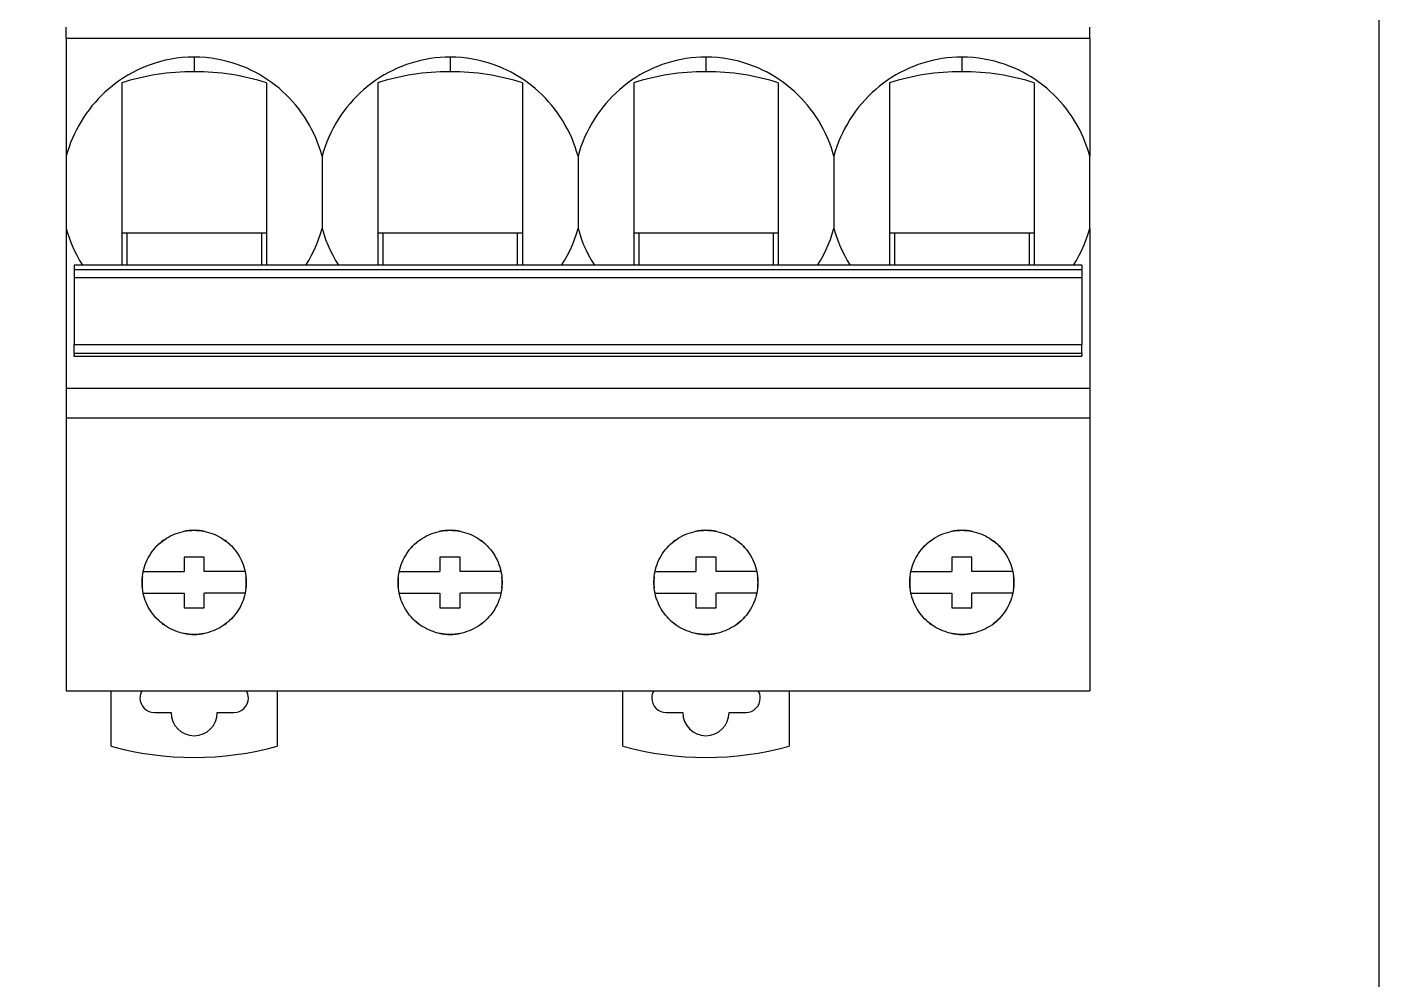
# Model space of a CAD drawing. Header units: millimetres. Extents: x 1019 to 1519, y 1262 to 1448.
# Drawn here: x 1410.01 to 1419.37, y 1340.91 to 1347.49 of the extents above; entities that cross this region are included whole.
import ezdxf

# ---------------------------------------------------------------- set-up
doc = ezdxf.new("R2010")
doc.units = ezdxf.units.MM

# ---------------------------------------------------------------- blocks, each defined once
blk = doc.blocks.new('*U34')
for p, q in [((-3.54, 0.2753), (-3.54, 0.3546)), ((3.54, 0.2753), (3.54, 0.3546)), ((-3.54, 0.2753), (-3.54, -0.5373)), ((3.54, 0.2753), (-3.54, 0.2753)), ((3.54, 0.2753), (3.54, -0.5373)), ((-2.9581, 0.0944), (-2.9912, 0.0819)), ((-2.9239, 0.1058), (-2.9581, 0.0944)), ((-2.8886, 0.1161), (-2.9239, 0.1058)), ((-2.8522, 0.125), (-2.8886, 0.1161)), ((-2.8148, 0.1326), (-2.8522, 0.125)), ((-2.7763, 0.1386), (-2.8148, 0.1326)), ((-2.7369, 0.1431), (-2.7763, 0.1386)), ((-2.6965, 0.1459), (-2.7369, 0.1431)), ((-2.655, 0.1468), (-2.6965, 0.1459)), ((-2.6147, 0.1459), (-2.655, 0.1468)), ((-2.655, 0.1468), (-2.655, 0.0459)), ((-2.5753, 0.1433), (-2.6147, 0.1459)), ((-2.5368, 0.1391), (-2.5753, 0.1433)), ((-2.4992, 0.1333), (-2.5368, 0.1391)), ((-2.4626, 0.126), (-2.4992, 0.1333)), ((-2.4268, 0.1175), (-2.4626, 0.126)), ((-2.392, 0.1077), (-2.4268, 0.1175)), ((-2.3583, 0.0967), (-2.392, 0.1077)), ((-2.3255, 0.0846), (-2.3583, 0.0967)), ((-1.1873, 0.0947), (-1.2192, 0.0827)), ((-1.1549, 0.1055), (-1.1873, 0.0947)), ((-1.1221, 0.1151), (-1.1549, 0.1055)), ((-1.089, 0.1234), (-1.1221, 0.1151)), ((-1.0556, 0.1306), (-1.089, 0.1234)), ((-1.0219, 0.1364), (-1.0556, 0.1306)), ((-0.9881, 0.1409), (-1.0219, 0.1364)), ((-0.954, 0.1442), (-0.9881, 0.1409)), ((-0.9196, 0.1462), (-0.954, 0.1442)), ((-0.885, 0.1468), (-0.9196, 0.1462)), ((-0.8446, 0.1459), (-0.885, 0.1468)), ((-0.885, 0.1468), (-0.885, 0.0459)), ((-0.8051, 0.1433), (-0.8446, 0.1459)), ((-0.7665, 0.139), (-0.8051, 0.1433)), ((-0.7288, 0.1332), (-0.7665, 0.139)), ((-0.6921, 0.1259), (-0.7288, 0.1332)), ((-0.6563, 0.1173), (-0.6921, 0.1259)), ((-0.6214, 0.1075), (-0.6563, 0.1173)), ((-0.5876, 0.0964), (-0.6214, 0.1075)), ((-0.5548, 0.0843), (-0.5876, 0.0964)), ((0.5825, 0.0946), (0.5506, 0.0826)), ((0.6149, 0.1054), (0.5825, 0.0946)), ((0.6477, 0.115), (0.6149, 0.1054)), ((0.6809, 0.1234), (0.6477, 0.115)), ((0.7143, 0.1305), (0.6809, 0.1234)), ((0.748, 0.1364), (0.7143, 0.1305)), ((0.7818, 0.1409), (0.748, 0.1364)), ((0.8159, 0.1442), (0.7818, 0.1409)), ((0.8503, 0.1462), (0.8159, 0.1442)), ((0.885, 0.1468), (0.8503, 0.1462)), ((0.885, 0.1468), (0.885, 0.0459)), ((0.9252, 0.1459), (0.885, 0.1468)), ((0.9645, 0.1433), (0.9252, 0.1459)), ((1.0029, 0.1391), (0.9645, 0.1433)), ((1.0404, 0.1333), (1.0029, 0.1391)), ((1.077, 0.1262), (1.0404, 0.1333)), ((1.1127, 0.1176), (1.077, 0.1262)), ((1.1474, 0.1078), (1.1127, 0.1176)), ((1.1813, 0.0968), (1.1474, 0.1078)), ((1.2142, 0.0847), (1.1813, 0.0968)), ((2.3527, 0.0947), (2.3208, 0.0827)), ((2.3851, 0.1055), (2.3527, 0.0947)), ((2.4179, 0.1151), (2.3851, 0.1055)), ((2.451, 0.1234), (2.4179, 0.1151)), ((2.4844, 0.1305), (2.451, 0.1234)), ((2.518, 0.1364), (2.4844, 0.1305)), ((2.5519, 0.1409), (2.518, 0.1364)), ((2.586, 0.1442), (2.5519, 0.1409)), ((2.6203, 0.1462), (2.586, 0.1442)), ((2.655, 0.1468), (2.6203, 0.1462)), ((2.655, 0.1468), (2.655, 0.0459)), ((2.6948, 0.1459), (2.655, 0.1468)), ((2.7338, 0.1434), (2.6948, 0.1459)), ((2.7719, 0.1392), (2.7338, 0.1434)), ((2.8092, 0.1336), (2.7719, 0.1392)), ((2.8456, 0.1265), (2.8092, 0.1336)), ((2.8811, 0.118), (2.8456, 0.1265)), ((2.9158, 0.1083), (2.8811, 0.118)), ((2.9496, 0.0974), (2.9158, 0.1083)), ((2.9825, 0.0853), (2.9496, 0.0974)), ((-3.1427, 0.0041), (-3.1704, -0.0143)), ((-3.1141, 0.0216), (-3.1427, 0.0041)), ((-3.0847, 0.0382), (-3.1141, 0.0216)), ((-3.0544, 0.0538), (-3.0847, 0.0382)), ((-3.0233, 0.0684), (-3.0544, 0.0538)), ((-2.9912, 0.0819), (-3.0233, 0.0684)), ((-2.2937, 0.0715), (-2.3255, 0.0846)), ((-2.2627, 0.0573), (-2.2937, 0.0715)), ((-2.2325, 0.042), (-2.2627, 0.0573)), ((-2.2031, 0.0258), (-2.2325, 0.042)), ((-2.1744, 0.0086), (-2.2031, 0.0258)), ((-2.1466, -0.0095), (-2.1744, 0.0086)), ((-1.3705, 0.0055), (-1.399, -0.0133)), ((-1.3414, 0.0232), (-1.3705, 0.0055)), ((-1.3117, 0.0398), (-1.3414, 0.0232)), ((-1.2814, 0.0553), (-1.3117, 0.0398)), ((-1.2506, 0.0696), (-1.2814, 0.0553)), ((-1.2192, 0.0827), (-1.2506, 0.0696)), ((-0.523, 0.0711), (-0.5548, 0.0843)), ((-0.492, 0.0569), (-0.523, 0.0711)), ((-0.4618, 0.0416), (-0.492, 0.0569)), ((-0.4323, 0.0253), (-0.4618, 0.0416)), ((-0.4037, 0.0081), (-0.4323, 0.0253)), ((-0.3758, -0.01), (-0.4037, 0.0081)), ((0.3994, 0.0054), (0.3709, -0.0134)), ((0.4285, 0.0232), (0.3994, 0.0054)), ((0.4582, 0.0397), (0.4285, 0.0232)), ((0.4884, 0.0552), (0.4582, 0.0397)), ((0.5192, 0.0695), (0.4884, 0.0552)), ((0.5506, 0.0826), (0.5192, 0.0695)), ((1.2461, 0.0715), (1.2142, 0.0847)), ((1.2772, 0.0573), (1.2461, 0.0715)), ((1.3075, 0.042), (1.2772, 0.0573)), ((1.3369, 0.0258), (1.3075, 0.042)), ((1.3656, 0.0086), (1.3369, 0.0258)), ((1.3935, -0.0096), (1.3656, 0.0086)), ((2.1693, 0.0054), (2.1409, -0.0134)), ((2.1984, 0.0231), (2.1693, 0.0054)), ((2.2282, 0.0397), (2.1984, 0.0231)), ((2.2585, 0.0552), (2.2282, 0.0397)), ((2.2894, 0.0695), (2.2585, 0.0552)), ((2.3208, 0.0827), (2.2894, 0.0695)), ((3.0145, 0.0722), (2.9825, 0.0853)), ((3.0457, 0.058), (3.0145, 0.0722)), ((3.076, 0.0428), (3.0457, 0.058)), ((3.1055, 0.0266), (3.076, 0.0428)), ((3.1343, 0.0094), (3.1055, 0.0266)), ((3.1623, -0.0087), (3.1343, 0.0094)), ((-3.2483, -0.0744), (-3.2726, -0.0961)), ((-3.2232, -0.0536), (-3.2483, -0.0744)), ((-3.1973, -0.0335), (-3.2232, -0.0536)), ((-3.1704, -0.0143), (-3.1973, -0.0335)), ((-3.155, -0.0309), (-3.155, -1.2928)), ((-2.155, -0.0309), (-2.155, -1.2928)), ((-2.1195, -0.0285), (-2.1466, -0.0095)), ((-2.0933, -0.0484), (-2.1195, -0.0285)), ((-2.0679, -0.0691), (-2.0933, -0.0484)), ((-2.0432, -0.0908), (-2.0679, -0.0691)), ((-2.0193, -0.1133), (-2.0432, -0.0908)), ((-1.4803, -0.0762), (-1.5058, -0.0991)), ((-1.4539, -0.0542), (-1.4803, -0.0762)), ((-1.4268, -0.0332), (-1.4539, -0.0542)), ((-1.399, -0.0133), (-1.4268, -0.0332)), ((-1.385, -0.0309), (-1.385, -1.2928)), ((-0.385, -0.0309), (-0.385, -1.2928)), ((-0.3488, -0.0291), (-0.3758, -0.01)), ((-0.3226, -0.049), (-0.3488, -0.0291)), ((-0.2972, -0.0697), (-0.3226, -0.049)), ((-0.2726, -0.0913), (-0.2972, -0.0697)), ((-0.2487, -0.1139), (-0.2726, -0.0913)), ((0.2896, -0.0762), (0.2641, -0.0991)), ((0.316, -0.0543), (0.2896, -0.0762)), ((0.3431, -0.0333), (0.316, -0.0543)), ((0.3709, -0.0134), (0.3431, -0.0333)), ((0.385, -0.0309), (0.385, -1.2928)), ((1.385, -0.0309), (1.385, -1.2928)), ((1.4206, -0.0286), (1.3935, -0.0096)), ((1.4469, -0.0486), (1.4206, -0.0286)), ((1.4725, -0.0694), (1.4469, -0.0486)), ((1.4972, -0.0911), (1.4725, -0.0694)), ((1.5211, -0.1137), (1.4972, -0.0911)), ((2.0597, -0.0761), (2.0342, -0.099)), ((2.086, -0.0542), (2.0597, -0.0761)), ((2.1131, -0.0333), (2.086, -0.0542)), ((2.1409, -0.0134), (2.1131, -0.0333)), ((2.155, -0.0309), (2.155, -1.2928)), ((3.155, -0.0309), (3.155, -1.2928)), ((3.1895, -0.0278), (3.1623, -0.0087)), ((3.2159, -0.0478), (3.1895, -0.0278)), ((3.2416, -0.0687), (3.2159, -0.0478)), ((3.2664, -0.0904), (3.2416, -0.0687)), ((3.2904, -0.113), (3.2664, -0.0904)), ((-3.3408, -0.1661), (-3.3618, -0.191)), ((-3.3188, -0.142), (-3.3408, -0.1661)), ((-3.2961, -0.1186), (-3.3188, -0.142)), ((-3.2726, -0.0961), (-3.2961, -0.1186)), ((-1.9961, -0.1367), (-2.0193, -0.1133)), ((-1.9738, -0.161), (-1.9961, -0.1367)), ((-1.9522, -0.1861), (-1.9738, -0.161)), ((-1.9315, -0.212), (-1.9522, -0.1861)), ((-1.577, -0.1733), (-1.599, -0.1998)), ((-1.5542, -0.1476), (-1.577, -0.1733)), ((-1.5304, -0.1229), (-1.5542, -0.1476)), ((-1.5058, -0.0991), (-1.5304, -0.1229)), ((-0.2256, -0.1373), (-0.2487, -0.1139)), ((-0.2033, -0.1616), (-0.2256, -0.1373)), ((-0.1818, -0.1867), (-0.2033, -0.1616)), ((-0.1611, -0.2125), (-0.1818, -0.1867)), ((0.1929, -0.1734), (0.171, -0.1999)), ((0.2157, -0.1477), (0.1929, -0.1734)), ((0.2395, -0.123), (0.2157, -0.1477)), ((0.2641, -0.0991), (0.2395, -0.123)), ((1.5442, -0.1371), (1.5211, -0.1137)), ((1.5666, -0.1614), (1.5442, -0.1371)), ((1.5881, -0.1865), (1.5666, -0.1614)), ((1.6087, -0.2124), (1.5881, -0.1865)), ((1.9629, -0.1735), (1.9409, -0.2001)), ((1.9858, -0.1477), (1.9629, -0.1735)), ((2.0096, -0.1229), (1.9858, -0.1477)), ((2.0342, -0.099), (2.0096, -0.1229)), ((3.3136, -0.1365), (3.2904, -0.113)), ((3.336, -0.1608), (3.3136, -0.1365)), ((3.3576, -0.1859), (3.336, -0.1608)), ((3.3783, -0.2118), (3.3576, -0.1859)), ((-3.4197, -0.2701), (-3.4371, -0.2978)), ((-3.4013, -0.2431), (-3.4197, -0.2701)), ((-3.382, -0.2167), (-3.4013, -0.2431)), ((-3.3618, -0.191), (-3.382, -0.2167)), ((-1.9118, -0.2387), (-1.9315, -0.212)), ((-1.8929, -0.2661), (-1.9118, -0.2387)), ((-1.8751, -0.2942), (-1.8929, -0.2661)), ((-1.64, -0.2556), (-1.659, -0.2847)), ((-1.6199, -0.2273), (-1.64, -0.2556)), ((-1.599, -0.1998), (-1.6199, -0.2273)), ((-0.1414, -0.2392), (-0.1611, -0.2125)), ((-0.1226, -0.2665), (-0.1414, -0.2392)), ((-0.1048, -0.2946), (-0.1226, -0.2665)), ((0.13, -0.2556), (0.111, -0.2847)), ((0.15, -0.2273), (0.13, -0.2556)), ((0.171, -0.1999), (0.15, -0.2273)), ((1.6285, -0.2391), (1.6087, -0.2124)), ((1.6473, -0.2665), (1.6285, -0.2391)), ((1.6652, -0.2946), (1.6473, -0.2665)), ((1.8999, -0.2557), (1.8809, -0.2848)), ((1.9199, -0.2275), (1.8999, -0.2557)), ((1.9409, -0.2001), (1.9199, -0.2275)), ((3.3981, -0.2386), (3.3783, -0.2118)), ((3.417, -0.266), (3.3981, -0.2386)), ((3.4349, -0.2941), (3.417, -0.266)), ((-3.4691, -0.355), (-3.4836, -0.3844)), ((-3.4536, -0.3261), (-3.4691, -0.355)), ((-3.4371, -0.2978), (-3.4536, -0.3261)), ((-1.8582, -0.3229), (-1.8751, -0.2942)), ((-1.8423, -0.3522), (-1.8582, -0.3229)), ((-1.8275, -0.3821), (-1.8423, -0.3522)), ((-1.6938, -0.3449), (-1.7095, -0.3758)), ((-1.6769, -0.3145), (-1.6938, -0.3449)), ((-1.659, -0.2847), (-1.6769, -0.3145)), ((-0.088, -0.3233), (-0.1048, -0.2946)), ((-0.0722, -0.3525), (-0.088, -0.3233)), ((-0.0574, -0.3823), (-0.0722, -0.3525)), ((0.0762, -0.3449), (0.0605, -0.3758)), ((0.093, -0.3145), (0.0762, -0.3449)), ((0.111, -0.2847), (0.093, -0.3145)), ((1.682, -0.3233), (1.6652, -0.2946)), ((1.6978, -0.3526), (1.682, -0.3233)), ((1.7126, -0.3823), (1.6978, -0.3526)), ((1.8463, -0.3447), (1.8306, -0.3755)), ((1.8631, -0.3144), (1.8463, -0.3447)), ((1.8809, -0.2848), (1.8631, -0.3144)), ((3.4518, -0.3229), (3.4349, -0.2941)), ((3.4676, -0.3522), (3.4518, -0.3229)), ((3.4824, -0.382), (3.4676, -0.3522)), ((-3.5093, -0.4444), (-3.5206, -0.4749)), ((-3.497, -0.4142), (-3.5093, -0.4444)), ((-3.4836, -0.3844), (-3.497, -0.4142)), ((-1.8138, -0.4124), (-1.8275, -0.3821)), ((-1.8012, -0.443), (-1.8138, -0.4124)), ((-1.7897, -0.474), (-1.8012, -0.443)), ((-1.7372, -0.4389), (-1.7493, -0.4712)), ((-1.7239, -0.4071), (-1.7372, -0.4389)), ((-1.7095, -0.3758), (-1.7239, -0.4071)), ((-0.0437, -0.4125), (-0.0574, -0.3823)), ((-0.0312, -0.4431), (-0.0437, -0.4125)), ((-0.0197, -0.4741), (-0.0312, -0.4431)), ((0.0328, -0.4389), (0.0207, -0.4712)), ((0.046, -0.4072), (0.0328, -0.4389)), ((0.0605, -0.3758), (0.046, -0.4072)), ((1.7263, -0.4125), (1.7126, -0.3823)), ((1.7388, -0.4431), (1.7263, -0.4125)), ((1.7503, -0.474), (1.7388, -0.4431)), ((1.8029, -0.4387), (1.7908, -0.471)), ((1.8162, -0.4069), (1.8029, -0.4387)), ((1.8306, -0.3755), (1.8162, -0.4069)), ((3.4961, -0.4123), (3.4824, -0.382)), ((3.5087, -0.4429), (3.4961, -0.4123)), ((3.5202, -0.4739), (3.5087, -0.4429)), ((-3.5308, -0.5059), (-3.54, -0.5373)), ((-3.54, -0.5373), (-3.54, -1.0373)), ((-3.5206, -0.4749), (-3.5308, -0.5059)), ((-1.7793, -0.5054), (-1.7897, -0.474)), ((-1.77, -0.5373), (-1.7793, -0.5054)), ((-1.7602, -0.504), (-1.77, -0.5373)), ((-1.77, -0.5373), (-1.77, -0.5639)), ((-1.7493, -0.4712), (-1.7602, -0.504)), ((-0.0093, -0.5055), (-0.0197, -0.4741)), ((0, -0.5373), (-0.0093, -0.5055)), ((0.0098, -0.504), (0, -0.5373)), ((0, -0.5373), (0, -0.5639)), ((0.0207, -0.4712), (0.0098, -0.504)), ((1.7607, -0.5054), (1.7503, -0.474)), ((1.77, -0.5373), (1.7607, -0.5054)), ((1.7798, -0.5038), (1.77, -0.5373)), ((1.77, -0.5373), (1.77, -0.5639)), ((1.7908, -0.471), (1.7798, -0.5038)), ((3.5307, -0.5054), (3.5202, -0.4739)), ((3.54, -0.5373), (3.5307, -0.5054)), ((3.54, -1.0373), (3.54, -0.5373)), ((-1.77, -0.5639), (-1.77, -0.5905)), ((-1.77, -0.5905), (-1.77, -0.6171)), ((-1.77, -0.6171), (-1.77, -0.6439)), ((-1.77, -0.6439), (-1.77, -0.6708)), ((0, -0.5639), (0, -0.5905)), ((0, -0.5905), (0, -0.6172)), ((0, -0.6172), (0, -0.6439)), ((0, -0.6439), (0, -0.6708)), ((1.77, -0.5639), (1.77, -0.5905)), ((1.77, -0.5905), (1.77, -0.6172)), ((1.77, -0.6172), (1.77, -0.644)), ((1.77, -0.644), (1.77, -0.6709)), ((-1.77, -0.6708), (-1.77, -0.6977)), ((-1.77, -0.6977), (-1.77, -0.7247)), ((-1.77, -0.7247), (-1.77, -0.7515)), ((0, -0.6708), (0, -0.6978)), ((0, -0.6978), (0, -0.7247)), ((0, -0.7247), (0, -0.7516)), ((1.77, -0.6709), (1.77, -0.6978)), ((1.77, -0.6978), (1.77, -0.7247)), ((1.77, -0.7247), (1.77, -0.7516)), ((-1.77, -0.7515), (-1.77, -0.7783)), ((-1.77, -0.7783), (-1.77, -0.8049)), ((-1.77, -0.8049), (-1.77, -0.8314)), ((-1.77, -0.8314), (-1.77, -0.8579)), ((0, -0.7516), (0, -0.7783)), ((0, -0.7783), (0, -0.8049)), ((0, -0.8049), (0, -0.8314)), ((0, -0.8314), (0, -0.8579)), ((1.77, -0.7516), (1.77, -0.7783)), ((1.77, -0.7783), (1.77, -0.8049)), ((1.77, -0.8049), (1.77, -0.8314)), ((1.77, -0.8314), (1.77, -0.8579)), ((-1.77, -0.8579), (-1.77, -0.8842)), ((-1.77, -0.8842), (-1.77, -0.9104)), ((-1.77, -0.9104), (-1.77, -0.9364)), ((0, -0.8579), (0, -0.8842)), ((0, -0.8842), (0, -0.9104)), ((0, -0.9104), (0, -0.9363)), ((1.77, -0.8579), (1.77, -0.8842)), ((1.77, -0.8842), (1.77, -0.9104)), ((1.77, -0.9104), (1.77, -0.9363)), ((-1.77, -0.9364), (-1.77, -0.962)), ((-1.77, -0.962), (-1.77, -0.9873)), ((-1.77, -0.9873), (-1.77, -1.0124)), ((-1.77, -1.0124), (-1.77, -1.0373)), ((0, -0.9363), (0, -0.962)), ((0, -0.962), (0, -0.9873)), ((0, -0.9873), (0, -1.0124)), ((0, -1.0124), (0, -1.0373)), ((1.77, -0.9363), (1.77, -0.9619)), ((1.77, -0.9619), (1.77, -0.9873)), ((1.77, -0.9873), (1.77, -1.0124)), ((1.77, -1.0124), (1.77, -1.0373)), ((-3.54, -1.0373), (-3.54, -2.1449)), ((-3.54, -1.0373), (-3.5286, -1.0757)), ((-3.5286, -1.0757), (-3.5156, -1.1134)), ((-3.5156, -1.1134), (-3.501, -1.1506)), ((-3.155, -1.0693), (-3.12, -1.0693)), ((-3.12, -1.0693), (-3.12, -1.2928)), ((-3.12, -1.0693), (-2.19, -1.0693)), ((-2.19, -1.0693), (-2.155, -1.0693)), ((-2.19, -1.0693), (-2.19, -1.2928)), ((-1.8091, -1.1507), (-1.7944, -1.1135)), ((-1.7944, -1.1135), (-1.7814, -1.0757)), ((-1.7814, -1.0757), (-1.77, -1.0373)), ((-1.77, -1.0373), (-1.7585, -1.0758)), ((-1.7585, -1.0758), (-1.7455, -1.1136)), ((-1.7455, -1.1136), (-1.7309, -1.1508)), ((-1.385, -1.0693), (-1.35, -1.0693)), ((-1.35, -1.0693), (-0.42, -1.0693)), ((-1.35, -1.0693), (-1.35, -1.2928)), ((-0.42, -1.0693), (-0.385, -1.0693)), ((-0.42, -1.0693), (-0.42, -1.2928)), ((-0.0391, -1.1507), (-0.0245, -1.1135)), ((-0.0245, -1.1135), (-0.0114, -1.0757)), ((-0.0114, -1.0757), (0, -1.0373)), ((0, -1.0373), (0.0115, -1.0758)), ((0.0115, -1.0758), (0.0245, -1.1136)), ((0.0245, -1.1136), (0.0391, -1.1508)), ((0.385, -1.0693), (0.42, -1.0693)), ((0.42, -1.0693), (1.35, -1.0693)), ((0.42, -1.0693), (0.42, -1.2928)), ((1.35, -1.0693), (1.385, -1.0693)), ((1.35, -1.0693), (1.35, -1.2928)), ((1.7309, -1.1507), (1.7455, -1.1136)), ((1.7455, -1.1136), (1.7586, -1.0758)), ((1.7586, -1.0758), (1.77, -1.0373)), ((1.77, -1.0373), (1.7815, -1.0759)), ((1.7815, -1.0759), (1.7946, -1.1138)), ((1.7946, -1.1138), (1.8092, -1.151)), ((2.155, -1.0693), (2.19, -1.0693)), ((2.19, -1.0693), (3.12, -1.0693)), ((2.19, -1.0693), (2.19, -1.2928)), ((3.12, -1.0693), (3.155, -1.0693)), ((3.12, -1.0693), (3.12, -1.2928)), ((3.5009, -1.1508), (3.5155, -1.1136)), ((3.5155, -1.1136), (3.5286, -1.0758)), ((3.5286, -1.0758), (3.54, -1.0373)), ((3.54, -1.0373), (3.54, -2.1449)), ((-3.501, -1.1506), (-3.4847, -1.1872)), ((-3.4847, -1.1872), (-3.4669, -1.2232)), ((-1.8432, -1.2233), (-1.8253, -1.1873)), ((-1.8253, -1.1873), (-1.8091, -1.1507)), ((-1.7309, -1.1508), (-1.7147, -1.1873)), ((-1.7147, -1.1873), (-1.6969, -1.2231)), ((-0.0732, -1.2233), (-0.0553, -1.1873)), ((-0.0553, -1.1873), (-0.0391, -1.1507)), ((0.0391, -1.1508), (0.0553, -1.1873)), ((0.0553, -1.1873), (0.0731, -1.2231)), ((1.6969, -1.2232), (1.7147, -1.1873)), ((1.7147, -1.1873), (1.7309, -1.1507)), ((1.8092, -1.151), (1.8254, -1.1875)), ((1.8254, -1.1875), (1.8432, -1.2233)), ((3.4668, -1.2233), (3.4847, -1.1873)), ((3.4847, -1.1873), (3.5009, -1.1508)), ((-3.485, -1.2928), (-3.485, -1.3208)), ((3.485, -1.2928), (-3.485, -1.2928)), ((-3.4669, -1.2232), (-3.4475, -1.2584)), ((-3.4475, -1.2584), (-3.4266, -1.2928)), ((-1.8834, -1.2928), (-1.8625, -1.2585)), ((-1.8625, -1.2585), (-1.8432, -1.2233)), ((-1.6969, -1.2231), (-1.6775, -1.2584)), ((-1.6775, -1.2584), (-1.6565, -1.2928)), ((-0.1134, -1.2928), (-0.0925, -1.2585)), ((-0.0925, -1.2585), (-0.0732, -1.2233)), ((0.0731, -1.2231), (0.0925, -1.2584)), ((0.0925, -1.2584), (0.1135, -1.2928)), ((1.6566, -1.2928), (1.6775, -1.2584)), ((1.6775, -1.2584), (1.6969, -1.2232)), ((1.8432, -1.2233), (1.8626, -1.2585)), ((1.8626, -1.2585), (1.8834, -1.2928)), ((3.4266, -1.2928), (3.4475, -1.2584)), ((3.4475, -1.2584), (3.4668, -1.2233)), ((3.485, -1.2928), (3.485, -1.3208)), ((-3.485, -1.3208), (-3.485, -1.3778)), ((-3.485, -1.3208), (3.485, -1.3208)), ((-3.485, -1.3778), (-3.485, -1.8398)), ((-3.485, -1.3778), (3.485, -1.3778)), ((3.485, -1.3208), (3.485, -1.3778)), ((3.485, -1.3778), (3.485, -1.8398)), ((-3.485, -1.9021), (-3.485, -1.8398)), ((-3.485, -1.8398), (3.485, -1.8398)), ((3.485, -1.9021), (3.485, -1.8398)), ((-3.485, -1.9021), (-3.485, -1.9149)), ((3.485, -1.9021), (-3.485, -1.9021)), ((-3.485, -1.9224), (-3.485, -1.9149)), ((3.485, -1.9224), (-3.485, -1.9224)), ((3.485, -1.9021), (3.485, -1.9149)), ((3.485, -1.9224), (3.485, -1.9149)), ((-3.54, -2.1449), (-3.54, -2.3462)), ((3.54, -2.1449), (-3.54, -2.1449)), ((3.54, -2.1449), (3.54, -2.3462)), ((-3.54, -2.3462), (-3.54, -4.235)), ((-3.54, -2.3462), (3.54, -2.3462)), ((3.54, -2.3462), (3.54, -4.235)), ((-2.8471, -3.1805), (-2.8326, -3.1719)), ((-2.8326, -3.1719), (-2.8177, -3.1639)), ((-2.8177, -3.1639), (-2.8024, -3.1566)), ((-2.8024, -3.1566), (-2.7868, -3.15)), ((-2.7868, -3.15), (-2.7709, -3.1442)), ((-2.7709, -3.1442), (-2.7548, -3.1391)), ((-2.7548, -3.1391), (-2.7385, -3.1348)), ((-2.7385, -3.1348), (-2.722, -3.1313)), ((-2.722, -3.1313), (-2.7055, -3.1285)), ((-2.7055, -3.1285), (-2.6888, -3.1266)), ((-2.6888, -3.1266), (-2.672, -3.1254)), ((-2.672, -3.1254), (-2.655, -3.125)), ((-2.655, -3.125), (-2.638, -3.1254)), ((-2.638, -3.1254), (-2.6212, -3.1266)), ((-2.6212, -3.1266), (-2.6045, -3.1285)), ((-2.6045, -3.1285), (-2.588, -3.1313)), ((-2.588, -3.1313), (-2.5716, -3.1348)), ((-2.5716, -3.1348), (-2.5553, -3.1391)), ((-2.5553, -3.1391), (-2.5392, -3.1442)), ((-2.5392, -3.1442), (-2.5233, -3.15)), ((-2.5233, -3.15), (-2.5077, -3.1565)), ((-2.5077, -3.1565), (-2.4924, -3.1638)), ((-2.4924, -3.1638), (-2.4775, -3.1718)), ((-2.4775, -3.1718), (-2.463, -3.1805)), ((-1.0771, -3.1806), (-1.0626, -3.1719)), ((-1.0626, -3.1719), (-1.0477, -3.1639)), ((-1.0477, -3.1639), (-1.0324, -3.1566)), ((-1.0324, -3.1566), (-1.0168, -3.15)), ((-1.0168, -3.15), (-1.0009, -3.1442)), ((-1.0009, -3.1442), (-0.9848, -3.1391)), ((-0.9848, -3.1391), (-0.9685, -3.1348)), ((-0.9685, -3.1348), (-0.952, -3.1313)), ((-0.952, -3.1313), (-0.9355, -3.1285)), ((-0.9355, -3.1285), (-0.9188, -3.1266)), ((-0.9188, -3.1266), (-0.902, -3.1254)), ((-0.902, -3.1254), (-0.885, -3.125)), ((-0.885, -3.125), (-0.868, -3.1254)), ((-0.868, -3.1254), (-0.8512, -3.1266)), ((-0.8512, -3.1266), (-0.8346, -3.1285)), ((-0.8346, -3.1285), (-0.818, -3.1313)), ((-0.818, -3.1313), (-0.8016, -3.1348)), ((-0.8016, -3.1348), (-0.7853, -3.1391)), ((-0.7853, -3.1391), (-0.7692, -3.1442)), ((-0.7692, -3.1442), (-0.7533, -3.15)), ((-0.7533, -3.15), (-0.7376, -3.1565)), ((-0.7376, -3.1565), (-0.7224, -3.1638)), ((-0.7224, -3.1638), (-0.7075, -3.1718)), ((-0.7075, -3.1718), (-0.6929, -3.1805)), ((0.6929, -3.1805), (0.7074, -3.1718)), ((0.7074, -3.1718), (0.7224, -3.1638)), ((0.7224, -3.1638), (0.7376, -3.1565)), ((0.7376, -3.1565), (0.7532, -3.15)), ((0.7532, -3.15), (0.7691, -3.1442)), ((0.7691, -3.1442), (0.7852, -3.1391)), ((0.7852, -3.1391), (0.8015, -3.1348)), ((0.8015, -3.1348), (0.818, -3.1313)), ((0.818, -3.1313), (0.8345, -3.1285)), ((0.8345, -3.1285), (0.8512, -3.1266)), ((0.8512, -3.1266), (0.868, -3.1254)), ((0.868, -3.1254), (0.885, -3.125)), ((0.885, -3.125), (0.902, -3.1254)), ((0.902, -3.1254), (0.9188, -3.1266)), ((0.9188, -3.1266), (0.9354, -3.1285)), ((0.9354, -3.1285), (0.952, -3.1313)), ((0.952, -3.1313), (0.9684, -3.1348)), ((0.9684, -3.1348), (0.9847, -3.1391)), ((0.9847, -3.1391), (1.0008, -3.1442)), ((1.0008, -3.1442), (1.0167, -3.15)), ((1.0167, -3.15), (1.0323, -3.1565)), ((1.0323, -3.1565), (1.0476, -3.1638)), ((1.0476, -3.1638), (1.0625, -3.1718)), ((1.0625, -3.1718), (1.077, -3.1805)), ((2.4629, -3.1805), (2.4774, -3.1718)), ((2.4774, -3.1718), (2.4924, -3.1638)), ((2.4924, -3.1638), (2.5076, -3.1565)), ((2.5076, -3.1565), (2.5233, -3.15)), ((2.5233, -3.15), (2.5391, -3.1442)), ((2.5391, -3.1442), (2.5553, -3.1391)), ((2.5553, -3.1391), (2.5716, -3.1348)), ((2.5716, -3.1348), (2.588, -3.1313)), ((2.588, -3.1313), (2.6045, -3.1285)), ((2.6045, -3.1285), (2.6212, -3.1266)), ((2.6212, -3.1266), (2.638, -3.1254)), ((2.638, -3.1254), (2.655, -3.125)), ((2.655, -3.125), (2.672, -3.1254)), ((2.672, -3.1254), (2.6888, -3.1266)), ((2.6888, -3.1266), (2.7054, -3.1285)), ((2.7054, -3.1285), (2.722, -3.1313)), ((2.722, -3.1313), (2.7384, -3.1348)), ((2.7384, -3.1348), (2.7547, -3.1391)), ((2.7547, -3.1391), (2.7708, -3.1442)), ((2.7708, -3.1442), (2.7867, -3.15)), ((2.7867, -3.15), (2.8023, -3.1565)), ((2.8023, -3.1565), (2.8176, -3.1638)), ((2.8176, -3.1638), (2.8325, -3.1718)), ((2.8325, -3.1718), (2.847, -3.1805)), ((-2.955, -3.2861), (-2.9453, -3.2722)), ((-2.9453, -3.2722), (-2.935, -3.2588)), ((-2.935, -3.2588), (-2.9241, -3.2458)), ((-2.9241, -3.2458), (-2.9126, -3.2335)), ((-2.9126, -3.2335), (-2.9005, -3.2217)), ((-2.9005, -3.2217), (-2.8879, -3.2105)), ((-2.8879, -3.2105), (-2.8748, -3.1999)), ((-2.8748, -3.1999), (-2.8612, -3.1899)), ((-2.8612, -3.1899), (-2.8471, -3.1805)), ((-2.463, -3.1805), (-2.4489, -3.1898)), ((-2.4489, -3.1898), (-2.4353, -3.1998)), ((-2.4353, -3.1998), (-2.4222, -3.2104)), ((-2.4222, -3.2104), (-2.4096, -3.2216)), ((-2.4096, -3.2216), (-2.3975, -3.2334)), ((-2.3975, -3.2334), (-2.386, -3.2458)), ((-2.386, -3.2458), (-2.375, -3.2587)), ((-2.375, -3.2587), (-2.3647, -3.2721)), ((-2.3647, -3.2721), (-2.355, -3.286)), ((-1.185, -3.2861), (-1.1753, -3.2722)), ((-1.1753, -3.2722), (-1.165, -3.2587)), ((-1.165, -3.2587), (-1.1541, -3.2458)), ((-1.1541, -3.2458), (-1.1426, -3.2335)), ((-1.1426, -3.2335), (-1.1305, -3.2217)), ((-1.1305, -3.2217), (-1.1179, -3.2105)), ((-1.1179, -3.2105), (-1.1048, -3.1999)), ((-1.1048, -3.1999), (-1.0912, -3.1899)), ((-1.0912, -3.1899), (-1.0771, -3.1806)), ((-0.6929, -3.1805), (-0.6789, -3.1899)), ((-0.6789, -3.1899), (-0.6653, -3.1998)), ((-0.6653, -3.1998), (-0.6522, -3.2104)), ((-0.6522, -3.2104), (-0.6396, -3.2216)), ((-0.6396, -3.2216), (-0.6275, -3.2334)), ((-0.6275, -3.2334), (-0.616, -3.2458)), ((-0.616, -3.2458), (-0.6051, -3.2587)), ((-0.6051, -3.2587), (-0.5947, -3.2721)), ((-0.5947, -3.2721), (-0.585, -3.286)), ((0.585, -3.286), (0.5947, -3.2721)), ((0.5947, -3.2721), (0.605, -3.2587)), ((0.605, -3.2587), (0.616, -3.2458)), ((0.616, -3.2458), (0.6275, -3.2334)), ((0.6275, -3.2334), (0.6395, -3.2217)), ((0.6395, -3.2217), (0.6521, -3.2105)), ((0.6521, -3.2105), (0.6652, -3.1999)), ((0.6652, -3.1999), (0.6788, -3.1899)), ((0.6788, -3.1899), (0.6929, -3.1805)), ((1.077, -3.1805), (1.0911, -3.1898)), ((1.0911, -3.1898), (1.1047, -3.1998)), ((1.1047, -3.1998), (1.1178, -3.2104)), ((1.1178, -3.2104), (1.1304, -3.2216)), ((1.1304, -3.2216), (1.1425, -3.2334)), ((1.1425, -3.2334), (1.154, -3.2458)), ((1.154, -3.2458), (1.1649, -3.2587)), ((1.1649, -3.2587), (1.1753, -3.2721)), ((1.1753, -3.2721), (1.1849, -3.2859)), ((2.355, -3.286), (2.3647, -3.2721)), ((2.3647, -3.2721), (2.375, -3.2587)), ((2.375, -3.2587), (2.386, -3.2458)), ((2.386, -3.2458), (2.3975, -3.2334)), ((2.3975, -3.2334), (2.4095, -3.2216)), ((2.4095, -3.2216), (2.4221, -3.2104)), ((2.4221, -3.2104), (2.4352, -3.1999)), ((2.4352, -3.1999), (2.4489, -3.1899)), ((2.4489, -3.1899), (2.4629, -3.1805)), ((2.847, -3.1805), (2.8611, -3.1898)), ((2.8611, -3.1898), (2.8747, -3.1998)), ((2.8747, -3.1998), (2.8878, -3.2104)), ((2.8878, -3.2104), (2.9004, -3.2216)), ((2.9004, -3.2216), (2.9125, -3.2334)), ((2.9125, -3.2334), (2.924, -3.2458)), ((2.924, -3.2458), (2.9349, -3.2587)), ((2.9349, -3.2587), (2.9453, -3.2721)), ((2.9453, -3.2721), (2.9549, -3.2859)), ((-2.9985, -3.3771), (-2.993, -3.3612)), ((-2.993, -3.3612), (-2.9869, -3.3455)), ((-2.9869, -3.3455), (-2.98, -3.3301)), ((-2.98, -3.3301), (-2.9724, -3.3151)), ((-2.9724, -3.3151), (-2.9641, -3.3004)), ((-2.9641, -3.3004), (-2.955, -3.2861)), ((-2.725, -3.31), (-2.725, -3.41)), ((-2.585, -3.31), (-2.725, -3.31)), ((-2.585, -3.41), (-2.585, -3.31)), ((-2.355, -3.286), (-2.346, -3.3003)), ((-2.346, -3.3003), (-2.3377, -3.315)), ((-2.3377, -3.315), (-2.3301, -3.33)), ((-2.3301, -3.33), (-2.3232, -3.3454)), ((-2.3232, -3.3454), (-2.317, -3.3611)), ((-2.317, -3.3611), (-2.3116, -3.377)), ((-1.2284, -3.3771), (-1.223, -3.3611)), ((-1.223, -3.3611), (-1.2169, -3.3454)), ((-1.2169, -3.3454), (-1.21, -3.3301)), ((-1.21, -3.3301), (-1.2024, -3.315)), ((-1.2024, -3.315), (-1.194, -3.3004)), ((-1.194, -3.3004), (-1.185, -3.2861)), ((-0.955, -3.31), (-0.955, -3.41)), ((-0.815, -3.31), (-0.955, -3.31)), ((-0.815, -3.41), (-0.815, -3.31)), ((-0.585, -3.286), (-0.576, -3.3002)), ((-0.576, -3.3002), (-0.5677, -3.3149)), ((-0.5677, -3.3149), (-0.5601, -3.3299)), ((-0.5601, -3.3299), (-0.5532, -3.3453)), ((-0.5532, -3.3453), (-0.547, -3.3609)), ((-0.547, -3.3609), (-0.5416, -3.3769)), ((0.5415, -3.3771), (0.547, -3.3611)), ((0.547, -3.3611), (0.5531, -3.3454)), ((0.5531, -3.3454), (0.56, -3.3301)), ((0.56, -3.3301), (0.5676, -3.315)), ((0.5676, -3.315), (0.576, -3.3004)), ((0.576, -3.3004), (0.585, -3.286)), ((0.815, -3.31), (0.815, -3.41)), ((0.955, -3.31), (0.815, -3.31)), ((0.955, -3.41), (0.955, -3.31)), ((1.1849, -3.2859), (1.194, -3.3002)), ((1.194, -3.3002), (1.2023, -3.3149)), ((1.2023, -3.3149), (1.2099, -3.3299)), ((1.2099, -3.3299), (1.2168, -3.3453)), ((1.2168, -3.3453), (1.223, -3.3609)), ((1.223, -3.3609), (1.2284, -3.3769)), ((2.3115, -3.3771), (2.317, -3.3611)), ((2.317, -3.3611), (2.3231, -3.3454)), ((2.3231, -3.3454), (2.33, -3.3301)), ((2.33, -3.3301), (2.3376, -3.315)), ((2.3376, -3.315), (2.346, -3.3004)), ((2.346, -3.3004), (2.355, -3.286)), ((2.585, -3.31), (2.585, -3.41)), ((2.725, -3.31), (2.585, -3.31)), ((2.725, -3.41), (2.725, -3.31)), ((2.9549, -3.2859), (2.964, -3.3002)), ((2.964, -3.3002), (2.9723, -3.3149)), ((2.9723, -3.3149), (2.9799, -3.3299)), ((2.9799, -3.3299), (2.9868, -3.3453)), ((2.9868, -3.3453), (2.993, -3.3609)), ((2.993, -3.3609), (2.9984, -3.3769)), ((-3.0142, -3.4601), (-3.0126, -3.4433)), ((-3.0126, -3.4433), (-3.0102, -3.4266)), ((-3.0102, -3.4266), (-3.0071, -3.4099)), ((-3.0071, -3.4099), (-3.0031, -3.3934)), ((-3.0071, -3.41), (-2.725, -3.41)), ((-3.0031, -3.3934), (-2.9985, -3.3771)), ((-2.3029, -3.41), (-2.585, -3.41)), ((-2.3116, -3.377), (-2.3069, -3.3933)), ((-2.3069, -3.3933), (-2.303, -3.4098)), ((-2.303, -3.4098), (-2.2998, -3.4264)), ((-2.2998, -3.4264), (-2.2974, -3.4432)), ((-2.2974, -3.4432), (-2.2959, -3.46)), ((-1.2441, -3.46), (-1.2426, -3.4432)), ((-1.2426, -3.4432), (-1.2402, -3.4265)), ((-1.2402, -3.4265), (-1.237, -3.4098)), ((-1.2371, -3.41), (-0.955, -3.41)), ((-1.237, -3.4098), (-1.2331, -3.3934)), ((-1.2331, -3.3934), (-1.2284, -3.3771)), ((-0.5329, -3.41), (-0.815, -3.41)), ((-0.5416, -3.3769), (-0.5369, -3.3932)), ((-0.5369, -3.3932), (-0.533, -3.4096)), ((-0.533, -3.4096), (-0.5298, -3.4263)), ((-0.5298, -3.4263), (-0.5275, -3.443)), ((-0.5275, -3.443), (-0.5259, -3.4598)), ((-0.5259, -3.4598), (-0.5251, -3.4766)), ((0.5259, -3.4601), (0.5274, -3.4433)), ((0.5274, -3.4433), (0.5298, -3.4265)), ((0.5298, -3.4265), (0.5329, -3.4099)), ((0.5329, -3.4099), (0.5369, -3.3934)), ((0.5329, -3.41), (0.815, -3.41)), ((0.5369, -3.3934), (0.5415, -3.3771)), ((1.2371, -3.41), (0.955, -3.41)), ((1.2284, -3.3769), (1.2331, -3.3931)), ((1.2331, -3.3931), (1.237, -3.4096)), ((1.237, -3.4096), (1.2402, -3.4263)), ((1.2402, -3.4263), (1.2425, -3.443)), ((1.2425, -3.443), (1.2441, -3.4598)), ((1.2441, -3.4598), (1.2449, -3.4766)), ((2.2959, -3.4601), (2.2974, -3.4433)), ((2.2974, -3.4433), (2.2998, -3.4265)), ((2.2998, -3.4265), (2.3029, -3.4099)), ((2.3029, -3.4099), (2.3069, -3.3934)), ((2.3029, -3.41), (2.585, -3.41)), ((2.3069, -3.3934), (2.3115, -3.3771)), ((3.0071, -3.41), (2.725, -3.41)), ((2.9984, -3.3769), (3.0031, -3.3931)), ((3.0031, -3.3931), (3.007, -3.4096)), ((3.007, -3.4096), (3.0102, -3.4263)), ((3.0102, -3.4263), (3.0125, -3.443)), ((3.0125, -3.443), (3.0141, -3.4598)), ((3.0141, -3.4598), (3.0149, -3.4766)), ((-3.0149, -3.4769), (-3.0142, -3.4601)), ((-3.0149, -3.4938), (-3.0149, -3.4769)), ((-3.0141, -3.5106), (-3.0149, -3.4938)), ((-3.0125, -3.5274), (-3.0141, -3.5106)), ((-3.0101, -3.5441), (-3.0125, -3.5274)), ((-3.0069, -3.5608), (-3.0101, -3.5441)), ((-2.2999, -3.544), (-2.3031, -3.5606)), ((-2.2975, -3.5272), (-2.2999, -3.544)), ((-2.2959, -3.5105), (-2.2975, -3.5272)), ((-2.2959, -3.46), (-2.2951, -3.4768)), ((-2.2951, -3.4936), (-2.2959, -3.5105)), ((-2.2951, -3.4768), (-2.2951, -3.4936)), ((-1.2449, -3.4769), (-1.2441, -3.46)), ((-1.2449, -3.4937), (-1.2449, -3.4769)), ((-1.2441, -3.5105), (-1.2449, -3.4937)), ((-1.2425, -3.5273), (-1.2441, -3.5105)), ((-1.2401, -3.544), (-1.2425, -3.5273)), ((-1.2369, -3.5606), (-1.2401, -3.544)), ((-0.5299, -3.5438), (-0.533, -3.5604)), ((-0.5275, -3.527), (-0.5299, -3.5438)), ((-0.5259, -3.5102), (-0.5275, -3.527)), ((-0.5251, -3.4934), (-0.5259, -3.5102)), ((-0.5251, -3.4766), (-0.5251, -3.4934)), ((0.5251, -3.4769), (0.5259, -3.4601)), ((0.5251, -3.4937), (0.5251, -3.4769)), ((0.5259, -3.5106), (0.5251, -3.4937)), ((0.5275, -3.5273), (0.5259, -3.5106)), ((0.5299, -3.5441), (0.5275, -3.5273)), ((0.5331, -3.5607), (0.5299, -3.5441)), ((1.2402, -3.5438), (1.237, -3.5604)), ((1.2425, -3.527), (1.2402, -3.5438)), ((1.2441, -3.5102), (1.2425, -3.527)), ((1.2449, -3.4934), (1.2441, -3.5102)), ((1.2449, -3.4766), (1.2449, -3.4934)), ((2.2951, -3.4769), (2.2959, -3.4601)), ((2.2951, -3.4937), (2.2951, -3.4769)), ((2.2959, -3.5106), (2.2951, -3.4937)), ((2.2975, -3.5273), (2.2959, -3.5106)), ((2.2999, -3.5441), (2.2975, -3.5273)), ((2.3031, -3.5607), (2.2999, -3.5441)), ((3.0102, -3.5438), (3.007, -3.5604)), ((3.0125, -3.527), (3.0102, -3.5438)), ((3.0141, -3.5102), (3.0125, -3.527)), ((3.0149, -3.4934), (3.0141, -3.5102)), ((3.0149, -3.4766), (3.0149, -3.4934)), ((-3.0071, -3.56), (-2.725, -3.56)), ((-3.003, -3.5772), (-3.0069, -3.5608)), ((-2.9983, -3.5935), (-3.003, -3.5772)), ((-2.9928, -3.6094), (-2.9983, -3.5935)), ((-2.9866, -3.6251), (-2.9928, -3.6094)), ((-2.9797, -3.6404), (-2.9866, -3.6251)), ((-2.9721, -3.6554), (-2.9797, -3.6404)), ((-2.725, -3.56), (-2.725, -3.66)), ((-2.3029, -3.56), (-2.585, -3.56)), ((-2.585, -3.66), (-2.585, -3.56)), ((-2.3302, -3.6403), (-2.3378, -3.6553)), ((-2.3233, -3.625), (-2.3302, -3.6403)), ((-2.3171, -3.6093), (-2.3233, -3.625)), ((-2.3117, -3.5934), (-2.3171, -3.6093)), ((-2.307, -3.5771), (-2.3117, -3.5934)), ((-2.3031, -3.5606), (-2.307, -3.5771)), ((-1.2371, -3.56), (-0.955, -3.56)), ((-1.233, -3.5771), (-1.2369, -3.5606)), ((-1.2283, -3.5933), (-1.233, -3.5771)), ((-1.2229, -3.6093), (-1.2283, -3.5933)), ((-1.2167, -3.6249), (-1.2229, -3.6093)), ((-1.2098, -3.6402), (-1.2167, -3.6249)), ((-1.2022, -3.6552), (-1.2098, -3.6402)), ((-0.955, -3.56), (-0.955, -3.66)), ((-0.5329, -3.56), (-0.815, -3.56)), ((-0.815, -3.66), (-0.815, -3.56)), ((-0.5601, -3.6401), (-0.5677, -3.6551)), ((-0.5532, -3.6248), (-0.5601, -3.6401)), ((-0.5471, -3.6091), (-0.5532, -3.6248)), ((-0.5416, -3.5931), (-0.5471, -3.6091)), ((-0.5369, -3.5769), (-0.5416, -3.5931)), ((-0.533, -3.5604), (-0.5369, -3.5769)), ((0.5329, -3.56), (0.815, -3.56)), ((0.537, -3.5771), (0.5331, -3.5607)), ((0.5417, -3.5934), (0.537, -3.5771)), ((0.5471, -3.6093), (0.5417, -3.5934)), ((0.5533, -3.625), (0.5471, -3.6093)), ((0.5602, -3.6403), (0.5533, -3.625)), ((0.5678, -3.6553), (0.5602, -3.6403)), ((0.815, -3.56), (0.815, -3.66)), ((1.2371, -3.56), (0.955, -3.56)), ((0.955, -3.66), (0.955, -3.56)), ((1.2099, -3.6401), (1.2023, -3.6551)), ((1.2168, -3.6248), (1.2099, -3.6401)), ((1.2229, -3.6091), (1.2168, -3.6248)), ((1.2284, -3.5931), (1.2229, -3.6091)), ((1.2331, -3.5769), (1.2284, -3.5931)), ((1.237, -3.5604), (1.2331, -3.5769)), ((2.3029, -3.56), (2.585, -3.56)), ((2.307, -3.5771), (2.3031, -3.5607)), ((2.3117, -3.5934), (2.307, -3.5771)), ((2.3171, -3.6093), (2.3117, -3.5934)), ((2.3233, -3.625), (2.3171, -3.6093)), ((2.3302, -3.6403), (2.3233, -3.625)), ((2.3378, -3.6553), (2.3302, -3.6403)), ((2.585, -3.56), (2.585, -3.66)), ((3.0071, -3.56), (2.725, -3.56)), ((2.725, -3.66), (2.725, -3.56)), ((2.9799, -3.6401), (2.9723, -3.6551)), ((2.9868, -3.6248), (2.9799, -3.6401)), ((2.9929, -3.6091), (2.9868, -3.6248)), ((2.9984, -3.5931), (2.9929, -3.6091)), ((3.0031, -3.5769), (2.9984, -3.5931)), ((3.007, -3.5604), (3.0031, -3.5769)), ((-2.9638, -3.6701), (-2.9721, -3.6554)), ((-2.9547, -3.6844), (-2.9638, -3.6701)), ((-2.945, -3.6982), (-2.9547, -3.6844)), ((-2.9347, -3.7116), (-2.945, -3.6982)), ((-2.9238, -3.7245), (-2.9347, -3.7116)), ((-2.9123, -3.7368), (-2.9238, -3.7245)), ((-2.9002, -3.7486), (-2.9123, -3.7368)), ((-2.725, -3.66), (-2.585, -3.66)), ((-2.3977, -3.7368), (-2.4097, -3.7485)), ((-2.3862, -3.7244), (-2.3977, -3.7368)), ((-2.3752, -3.7115), (-2.3862, -3.7244)), ((-2.3649, -3.6981), (-2.3752, -3.7115)), ((-2.3552, -3.6843), (-2.3649, -3.6981)), ((-2.3462, -3.67), (-2.3552, -3.6843)), ((-2.3378, -3.6553), (-2.3462, -3.67)), ((-1.1939, -3.6699), (-1.2022, -3.6552)), ((-1.1849, -3.6841), (-1.1939, -3.6699)), ((-1.1752, -3.698), (-1.1849, -3.6841)), ((-1.1649, -3.7114), (-1.1752, -3.698)), ((-1.154, -3.7243), (-1.1649, -3.7114)), ((-1.1425, -3.7366), (-1.154, -3.7243)), ((-1.1304, -3.7484), (-1.1425, -3.7366)), ((-0.955, -3.66), (-0.815, -3.66)), ((-0.6275, -3.7366), (-0.6395, -3.7483)), ((-0.616, -3.7242), (-0.6275, -3.7366)), ((-0.605, -3.7113), (-0.616, -3.7242)), ((-0.5947, -3.6979), (-0.605, -3.7113)), ((-0.585, -3.684), (-0.5947, -3.6979)), ((-0.576, -3.6698), (-0.585, -3.684)), ((-0.5677, -3.6551), (-0.576, -3.6698)), ((0.5761, -3.6699), (0.5678, -3.6553)), ((0.5851, -3.6842), (0.5761, -3.6699)), ((0.5948, -3.698), (0.5851, -3.6842)), ((0.6051, -3.7114), (0.5948, -3.698)), ((0.616, -3.7243), (0.6051, -3.7114)), ((0.6275, -3.7366), (0.616, -3.7243)), ((0.6396, -3.7484), (0.6275, -3.7366)), ((0.815, -3.66), (0.955, -3.66)), ((1.1425, -3.7366), (1.1305, -3.7483)), ((1.154, -3.7242), (1.1425, -3.7366)), ((1.1649, -3.7113), (1.154, -3.7242)), ((1.1753, -3.6979), (1.1649, -3.7113)), ((1.1849, -3.684), (1.1753, -3.6979)), ((1.194, -3.6698), (1.1849, -3.684)), ((1.2023, -3.6551), (1.194, -3.6698)), ((2.3461, -3.6699), (2.3378, -3.6553)), ((2.3551, -3.6842), (2.3461, -3.6699)), ((2.3648, -3.698), (2.3551, -3.6842)), ((2.3751, -3.7114), (2.3648, -3.698)), ((2.386, -3.7243), (2.3751, -3.7114)), ((2.3975, -3.7366), (2.386, -3.7243)), ((2.4096, -3.7484), (2.3975, -3.7366)), ((2.585, -3.66), (2.725, -3.66)), ((2.9125, -3.7366), (2.9005, -3.7484)), ((2.924, -3.7242), (2.9125, -3.7366)), ((2.9349, -3.7113), (2.924, -3.7242)), ((2.9453, -3.6979), (2.9349, -3.7113)), ((2.9549, -3.6841), (2.9453, -3.6979)), ((2.964, -3.6698), (2.9549, -3.6841)), ((2.9723, -3.6551), (2.964, -3.6698)), ((-2.8876, -3.7598), (-2.9002, -3.7486)), ((-2.8745, -3.7703), (-2.8876, -3.7598)), ((-2.8609, -3.7803), (-2.8745, -3.7703)), ((-2.8469, -3.7896), (-2.8609, -3.7803)), ((-2.8324, -3.7983), (-2.8469, -3.7896)), ((-2.8175, -3.8062), (-2.8324, -3.7983)), ((-2.8022, -3.8135), (-2.8175, -3.8062)), ((-2.7866, -3.8201), (-2.8022, -3.8135)), ((-2.7708, -3.8259), (-2.7866, -3.8201)), ((-2.7547, -3.8309), (-2.7708, -3.8259)), ((-2.7384, -3.8352), (-2.7547, -3.8309)), ((-2.5553, -3.8309), (-2.5716, -3.8352)), ((-2.5392, -3.8258), (-2.5553, -3.8309)), ((-2.5233, -3.82), (-2.5392, -3.8258)), ((-2.5077, -3.8135), (-2.5233, -3.82)), ((-2.4925, -3.8062), (-2.5077, -3.8135)), ((-2.4776, -3.7982), (-2.4925, -3.8062)), ((-2.4631, -3.7896), (-2.4776, -3.7982)), ((-2.449, -3.7802), (-2.4631, -3.7896)), ((-2.4354, -3.7703), (-2.449, -3.7802)), ((-2.4223, -3.7597), (-2.4354, -3.7703)), ((-2.4097, -3.7485), (-2.4223, -3.7597)), ((-1.1179, -3.7596), (-1.1304, -3.7484)), ((-1.1047, -3.7702), (-1.1179, -3.7596)), ((-1.0912, -3.7801), (-1.1047, -3.7702)), ((-1.0771, -3.7895), (-1.0912, -3.7801)), ((-1.0626, -3.7981), (-1.0771, -3.7895)), ((-1.0477, -3.8061), (-1.0626, -3.7981)), ((-1.0324, -3.8134), (-1.0477, -3.8061)), ((-1.0168, -3.82), (-1.0324, -3.8134)), ((-1.0009, -3.8258), (-1.0168, -3.82)), ((-0.9848, -3.8309), (-1.0009, -3.8258)), ((-0.9685, -3.8352), (-0.9848, -3.8309)), ((-0.7852, -3.8309), (-0.8015, -3.8352)), ((-0.7691, -3.8258), (-0.7852, -3.8309)), ((-0.7532, -3.82), (-0.7691, -3.8258)), ((-0.7376, -3.8134), (-0.7532, -3.82)), ((-0.7223, -3.8061), (-0.7376, -3.8134)), ((-0.7074, -3.7981), (-0.7223, -3.8061)), ((-0.6929, -3.7894), (-0.7074, -3.7981)), ((-0.6788, -3.7801), (-0.6929, -3.7894)), ((-0.6652, -3.7701), (-0.6788, -3.7801)), ((-0.6521, -3.7595), (-0.6652, -3.7701)), ((-0.6395, -3.7483), (-0.6521, -3.7595)), ((0.6522, -3.7596), (0.6396, -3.7484)), ((0.6653, -3.7702), (0.6522, -3.7596)), ((0.6789, -3.7801), (0.6653, -3.7702)), ((0.6929, -3.7895), (0.6789, -3.7801)), ((0.7074, -3.7982), (0.6929, -3.7895)), ((0.7223, -3.8062), (0.7074, -3.7982)), ((0.7376, -3.8134), (0.7223, -3.8062)), ((0.7532, -3.82), (0.7376, -3.8134)), ((0.7691, -3.8258), (0.7532, -3.82)), ((0.7852, -3.8309), (0.7691, -3.8258)), ((0.8016, -3.8352), (0.7852, -3.8309)), ((0.9848, -3.8309), (0.9685, -3.8352)), ((1.0009, -3.8258), (0.9848, -3.8309)), ((1.0168, -3.82), (1.0009, -3.8258)), ((1.0324, -3.8134), (1.0168, -3.82)), ((1.0477, -3.8061), (1.0324, -3.8134)), ((1.0626, -3.7981), (1.0477, -3.8061)), ((1.0771, -3.7894), (1.0626, -3.7981)), ((1.0912, -3.7801), (1.0771, -3.7894)), ((1.1048, -3.7701), (1.0912, -3.7801)), ((1.1179, -3.7595), (1.1048, -3.7701)), ((1.1305, -3.7483), (1.1179, -3.7595)), ((2.4222, -3.7596), (2.4096, -3.7484)), ((2.4353, -3.7702), (2.4222, -3.7596)), ((2.4489, -3.7801), (2.4353, -3.7702)), ((2.4629, -3.7895), (2.4489, -3.7801)), ((2.4774, -3.7982), (2.4629, -3.7895)), ((2.4923, -3.8062), (2.4774, -3.7982)), ((2.5076, -3.8134), (2.4923, -3.8062)), ((2.5232, -3.82), (2.5076, -3.8134)), ((2.5391, -3.8258), (2.5232, -3.82)), ((2.5552, -3.8309), (2.5391, -3.8258)), ((2.5716, -3.8352), (2.5552, -3.8309)), ((2.7548, -3.8309), (2.7385, -3.8352)), ((2.7709, -3.8258), (2.7548, -3.8309)), ((2.7868, -3.82), (2.7709, -3.8258)), ((2.8024, -3.8134), (2.7868, -3.82)), ((2.8177, -3.8061), (2.8024, -3.8134)), ((2.8326, -3.7981), (2.8177, -3.8061)), ((2.8471, -3.7894), (2.8326, -3.7981)), ((2.8612, -3.7801), (2.8471, -3.7894)), ((2.8748, -3.7701), (2.8612, -3.7801)), ((2.8879, -3.7595), (2.8748, -3.7701)), ((2.9005, -3.7484), (2.8879, -3.7595)), ((-2.722, -3.8387), (-2.7384, -3.8352)), ((-2.7054, -3.8415), (-2.722, -3.8387)), ((-2.6888, -3.8434), (-2.7054, -3.8415)), ((-2.672, -3.8446), (-2.6888, -3.8434)), ((-2.655, -3.845), (-2.672, -3.8446)), ((-2.638, -3.8446), (-2.655, -3.845)), ((-2.6212, -3.8434), (-2.638, -3.8446)), ((-2.6045, -3.8415), (-2.6212, -3.8434)), ((-2.588, -3.8387), (-2.6045, -3.8415)), ((-2.5716, -3.8352), (-2.588, -3.8387)), ((-0.952, -3.8387), (-0.9685, -3.8352)), ((-0.9355, -3.8415), (-0.952, -3.8387)), ((-0.9188, -3.8434), (-0.9355, -3.8415)), ((-0.902, -3.8446), (-0.9188, -3.8434)), ((-0.885, -3.845), (-0.902, -3.8446)), ((-0.868, -3.8446), (-0.885, -3.845)), ((-0.8512, -3.8434), (-0.868, -3.8446)), ((-0.8345, -3.8415), (-0.8512, -3.8434)), ((-0.8179, -3.8387), (-0.8345, -3.8415)), ((-0.8015, -3.8352), (-0.8179, -3.8387)), ((0.818, -3.8387), (0.8016, -3.8352)), ((0.8345, -3.8415), (0.818, -3.8387)), ((0.8512, -3.8434), (0.8345, -3.8415)), ((0.868, -3.8446), (0.8512, -3.8434)), ((0.885, -3.845), (0.868, -3.8446)), ((0.902, -3.8446), (0.885, -3.845)), ((0.9188, -3.8434), (0.902, -3.8446)), ((0.9355, -3.8415), (0.9188, -3.8434)), ((0.9521, -3.8387), (0.9355, -3.8415)), ((0.9685, -3.8352), (0.9521, -3.8387)), ((2.588, -3.8387), (2.5716, -3.8352)), ((2.6045, -3.8415), (2.588, -3.8387)), ((2.6212, -3.8434), (2.6045, -3.8415)), ((2.638, -3.8446), (2.6212, -3.8434)), ((2.655, -3.845), (2.638, -3.8446)), ((2.672, -3.8446), (2.655, -3.845)), ((2.6888, -3.8434), (2.672, -3.8446)), ((2.7055, -3.8415), (2.6888, -3.8434)), ((2.7221, -3.8387), (2.7055, -3.8415)), ((2.7385, -3.8352), (2.7221, -3.8387)), ((-3.54, -4.235), (3.54, -4.235)), ((-3.23, -4.6185), (-3.23, -4.235)), ((-2.08, -4.235), (-2.08, -4.6185)), ((0.31, -4.6185), (0.31, -4.235)), ((1.46, -4.235), (1.46, -4.6185)), ((-2.93, -4.385), (-2.815, -4.385)), ((-2.495, -4.385), (-2.38, -4.385)), ((0.61, -4.385), (0.725, -4.385)), ((1.045, -4.385), (1.16, -4.385))]:
    blk.add_line(p, q)
for centre, radius, start, end in [((-2.655, -3.485), 0.36, 78.02195, 101.98689), ((-0.885, -3.485), 0.36, 78.0223, 101.98385), ((0.885, -3.485), 0.36, 78.0231, 101.98162), ((2.655, -3.485), 0.36, 78.02344, 101.9803), ((-2.655, -3.485), 0.36, 126.0188, 135.00771), ((-2.655, -3.485), 0.36, 45.00498, 53.99285), ((-0.885, -3.485), 0.36, 126.01829, 138.01092), ((-0.885, -3.485), 0.36, 41.97924, 53.99016), ((0.885, -3.485), 0.36, 126.0113, 138.00502), ((0.885, -3.485), 0.36, 41.97913, 53.99113), ((2.655, -3.485), 0.36, 126.00998, 138.00399), ((2.655, -3.485), 0.36, 41.97638, 53.98998), ((-2.655, -3.485), 0.36, 174.06733, 179.99998), ((-2.655, -3.485), 0.36, 0, 5.9536), ((-0.885, -3.485), 0.36, 174.05467, 179.99998), ((-0.885, -3.485), 0.36, 0, 5.98179), ((0.885, -3.485), 0.36, 174.06486, 179.99998), ((0.885, -3.485), 0.36, 0, 5.98489), ((2.655, -3.485), 0.36, 174.06521, 179.99998), ((2.655, -3.485), 0.36, 0, 5.98477), ((-2.655, -3.485), 0.36, 180.00002, 186.04468), ((-2.655, -3.485), 0.36, 353.97655, 0), ((-0.885, -3.485), 0.36, 180.00002, 186.02675), ((-0.885, -3.485), 0.36, 354.00996, 0), ((0.885, -3.485), 0.36, 180.00002, 186.03855), ((0.885, -3.485), 0.36, 354.01253, 0), ((2.655, -3.485), 0.36, 180.00002, 186.03901), ((2.655, -3.485), 0.36, 354.0123, 0), ((-2.655, -3.485), 0.36, 222.02981, 234.02881), ((-2.655, -3.485), 0.36, 305.98005, 317.95596), ((-0.885, -3.485), 0.36, 225.00879, 233.98469), ((-0.885, -3.485), 0.36, 306.02079, 318.00196), ((0.885, -3.485), 0.36, 225.0151, 233.98888), ((0.885, -3.485), 0.36, 306.01798, 317.99956), ((2.655, -3.485), 0.36, 225.0159, 233.98744), ((2.655, -3.485), 0.36, 306.01643, 317.99824), ((-2.655, -3.485), 0.36, 258.02784, 281.97976), ((-0.885, -3.485), 0.36, 258.01598, 281.99008), ((0.885, -3.485), 0.36, 258.01798, 281.98859), ((2.655, -3.485), 0.36, 258.01844, 281.98716), ((-2.93, -4.285), 0.1, 150.00012, 180.00002), ((-2.93, -4.285), 0.1, 180.00002, 270.00002), ((-2.38, -4.285), 0.1, 270.00002, 0), ((-2.38, -4.285), 0.1, 0, 30.00001), ((0.61, -4.285), 0.1, 150.00012, 180.00002), ((0.61, -4.285), 0.1, 180.00002, 270.00002), ((1.16, -4.285), 0.1, 270.00002, 0), ((1.16, -4.285), 0.1, 0, 30.00001), ((-2.655, -4.385), 0.16, 180.00002, 0), ((0.885, -4.385), 0.16, 180.00002, 0), ((-2.655, -2.495), 2.2, 254.84901, 285.15097), ((0.885, -2.495), 2.2, 254.84901, 285.15097)]:
    blk.add_arc(centre, radius, start, end)
for centre, start_param, end_param in [((-2.655, -0.6135), 1.570796, 2.058304), ((-2.655, -0.6135), 1.083289, 1.570796), ((-0.885, -0.6135), 1.570796, 2.058304), ((-0.885, -0.6135), 1.083289, 1.570796), ((0.885, -0.6135), 1.570796, 2.058304), ((0.885, -0.6135), 1.083289, 1.570796), ((2.655, -0.6135), 1.570796, 2.058304), ((2.655, -0.6135), 1.083289, 1.570796)]:
    blk.add_ellipse(centre, major_axis=(1.0674, 0), ratio=0.617722, start_param=start_param, end_param=end_param)
blk = doc.blocks.new('*U35')
at = {"color": 0, "linetype": 'ByBlock', "lineweight": -2, "transparency": 16777216}
blk.add_blockref('*U34', (40, 0), dxfattribs=at)

msp = doc.modelspace()

# ---------------------------------------------------------------- linework, layer by layer
msp.add_lwpolyline([(1368.2853, 1353.0521), (1419.3653, 1353.0521), (1419.3653, 1329.0521), (1368.2853, 1329.0521), (1368.2853, 1353.0521)])

# ---------------------------------------------------------------- block references
msp.add_blockref('*U35', (1373.8253, 1347.1397))

doc.saveas('drawing.dxf')
